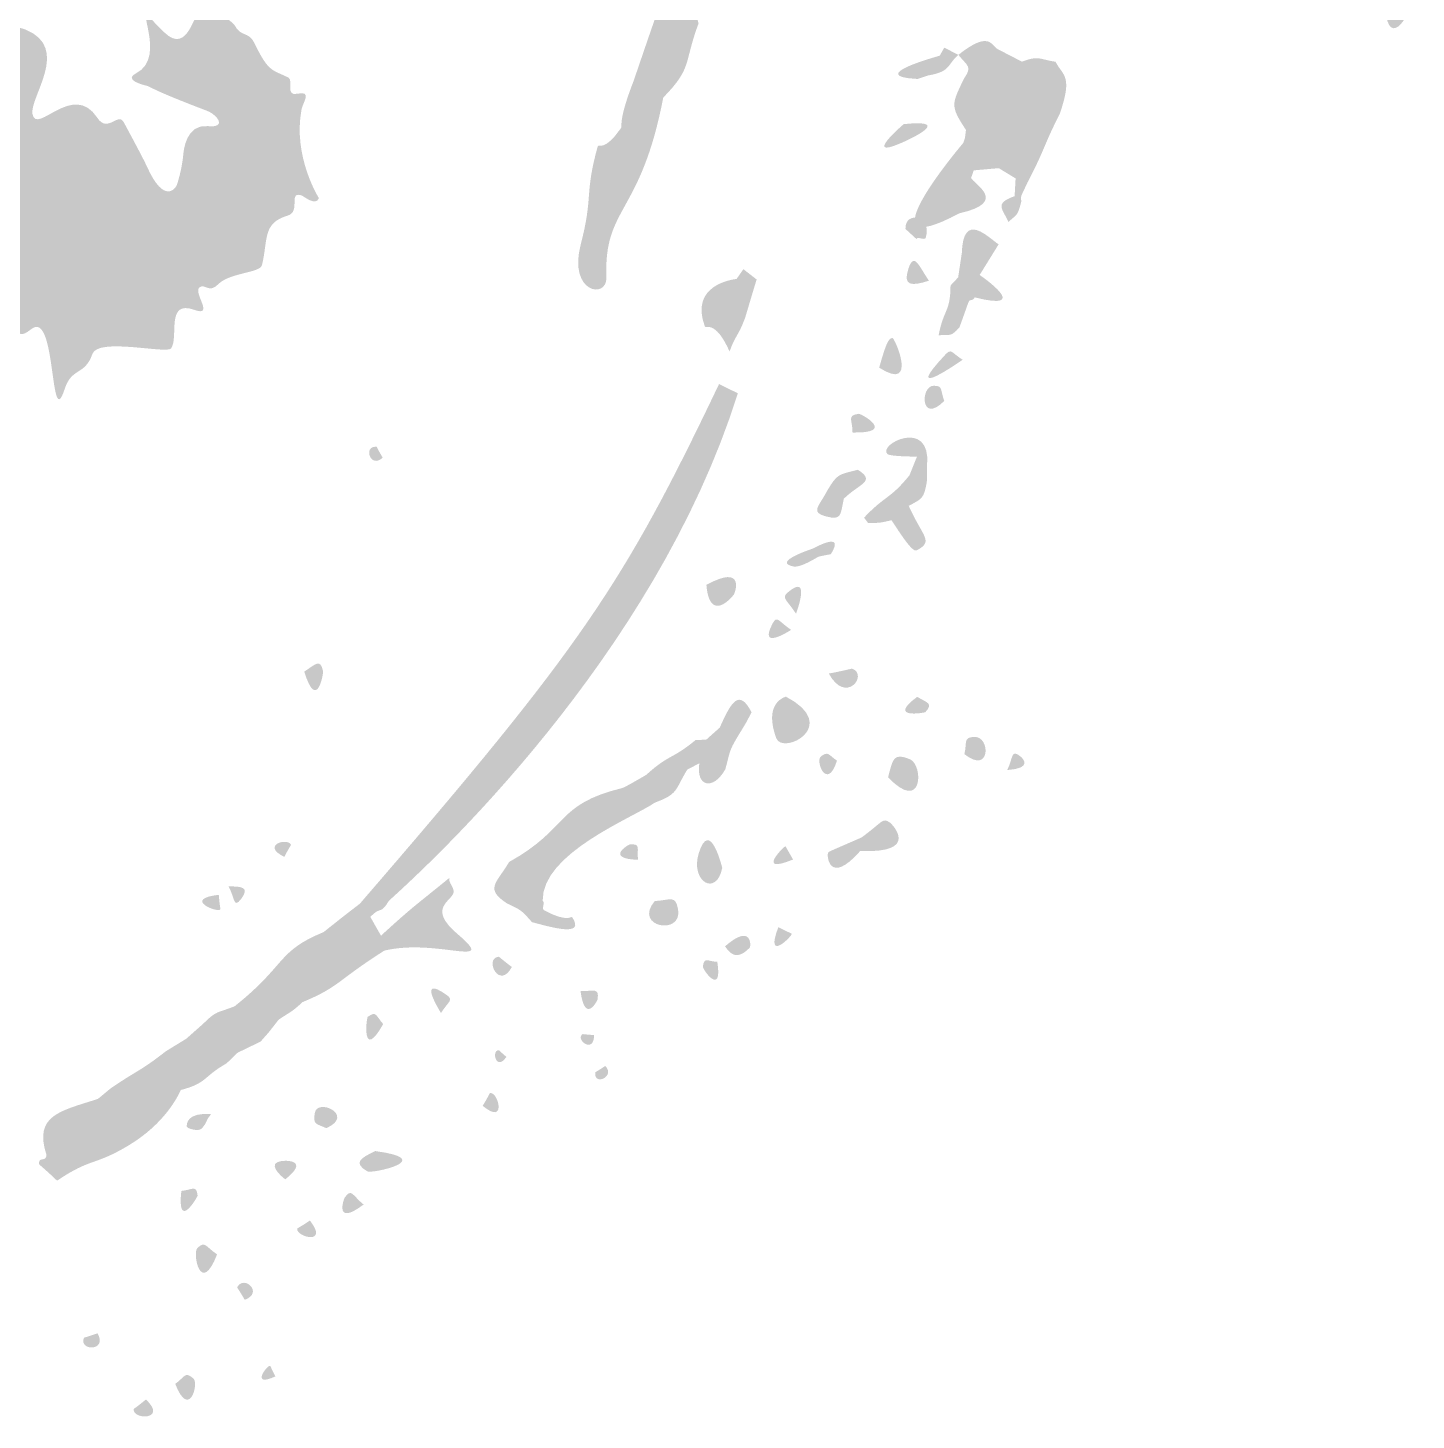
# Model space of a CAD drawing. Header units: millimetres. Extents: x 554 to 734, y 0 to 123.
# Drawn here: x 681.11 to 707.65, y 51.5 to 78.12 of the extents above; entities that cross this region are included whole.
import ezdxf

# ---------------------------------------------------------------- set-up
doc = ezdxf.new("R2010")
doc.units = ezdxf.units.MM

msp = doc.modelspace()

# ---------------------------------------------------------------- hatches: boundary and pattern name
at = {"true_color": 0x010101, "transparency": 33554687}
h = msp.add_hatch(color=18, dxfattribs=at)
edge = h.paths.add_edge_path(flags=0)
edge.add_spline(control_points=[(678.637, 77.736), (678.558, 77.811), (678.534, 77.83), (678.645, 77.75), (678.645, 77.75), (678.637, 77.736), (678.637, 77.736)], knot_values=[0, 0, 0, 0, 1, 1, 1, 2, 2, 2, 2], degree=3, periodic=1)
edge = h.paths.add_edge_path(flags=0)
edge.add_spline(control_points=[(678.87, 77.499), (678.874, 77.565), (678.868, 77.701), (678.85, 78.004), (678.841, 78.143), (677.568, 80.101), (677.584, 80.13), (677.681, 80.311), (678.025, 79.758), (678.176, 79.731), (678.696, 79.636), (676.843, 82.298), (676.7, 82.504), (676.144, 83.302), (676.961, 82.369), (677.502, 82.18), (677.702, 82.11), (678.028, 81.89), (678.036, 82.164), (678.049, 82.63), (678.277, 82.241), (678.779, 81.838), (678.961, 81.692), (679.007, 81.798), (679.2, 81.663), (679.544, 81.422), (679.61, 81.417), (679.909, 81.712), (680.21, 82.008), (680.234, 81.362), (680.43, 81.097), (680.697, 80.734), (681.245, 80.713), (681.322, 80.71), (681.798, 80.692), (681.778, 80.301), (681.999, 80.206), (682.263, 80.092), (682.151, 80.017), (682.144, 79.872), (682.139, 79.766), (682.585, 79.573), (682.171, 79.541), (681.921, 79.521), (682.012, 79.21), (681.763, 79.319), (681.381, 79.485), (681.329, 79.33), (680.986, 79.556), (680.678, 79.759), (680.903, 79.384), (680.911, 79.371), (680.911, 79.371), (680.989, 79.28), (680.989, 79.28), (680.978, 79.091), (680.935, 79.066), (681.081, 78.949), (681.095, 78.939), (681.516, 78.602), (681.078, 78.73), (680.795, 78.812), (680.6, 78.615), (680.556, 78.516), (680.43, 78.236), (681.019, 78.105), (681.066, 78.086), (681.95, 77.731), (681.137, 76.788), (681.204, 76.464), (681.288, 76.062), (681.979, 77.105), (682.442, 76.398), (682.642, 76.093), (682.838, 76.514), (682.947, 76.313), (682.983, 76.246), (683.32, 75.624), (683.39, 75.467), (683.725, 74.719), (683.945, 75.062), (683.963, 75.113), (683.978, 75.16), (684.06, 75.406), (684.088, 75.714), (684.093, 75.769), (684.138, 76.279), (684.553, 76.238), (684.931, 76.2), (684.732, 76.457), (684.538, 76.531), (683.45, 76.943), (683.47, 76.991), (683.372, 77.013), (683.348, 77.019), (682.923, 77.118), (683.185, 77.25), (683.815, 77.566), (683.066, 78.721), (683.547, 78.207), (683.607, 78.142), (683.709, 78.044), (683.723, 78.03), (684.19, 77.576), (684.298, 78.474), (684.459, 78.538), (684.556, 78.576), (685.04, 78.219), (685.062, 78.175), (685.184, 77.929), (685.331, 78.063), (685.449, 77.818), (685.713, 77.268), (685.783, 77.32), (686.092, 77.167), (686.198, 77.114), (686.031, 76.807), (686.261, 76.856), (686.56, 76.921), (686.371, 76.693), (686.346, 76.559), (686.174, 75.651), (686.678, 74.862), (686.678, 74.86), (686.615, 74.698), (686.383, 74.904), (686.336, 74.917), (686.088, 74.983), (686.337, 74.604), (686.081, 74.527), (685.594, 74.382), (685.71, 74.079), (685.589, 73.579), (685.553, 73.429), (684.971, 73.438), (684.753, 73.214), (684.574, 73.031), (684.493, 73.243), (684.392, 73.151), (684.275, 73.046), (684.688, 72.586), (684.297, 72.725), (683.74, 72.925), (684.007, 72.192), (683.851, 71.987), (683.769, 71.879), (682.458, 72.2), (682.349, 71.883), (682.204, 71.464), (681.955, 71.632), (681.819, 71.213), (681.53, 70.327), (681.667, 72.749), (681.18, 72.357), (680.794, 72.046), (680.981, 72.551), (680.686, 72.95), (680.321, 73.442), (680.649, 73.485), (680.726, 74.01), (680.803, 74.532), (680.175, 74.218), (680.156, 74.691), (680.152, 74.796), (680.114, 75.75), (679.785, 75.952), (679.543, 76.1), (679.593, 76.143), (679.431, 76.375), (679.208, 76.694), (679.205, 76.69), (679.127, 77.077), (679.1, 77.21), (678.987, 77.366), (678.87, 77.499)], knot_values=[0, 0, 0, 0, 1, 1, 1, 2, 2, 2, 3, 3, 3, 4, 4, 4, 5, 5, 5, 6, 6, 6, 7, 7, 7, 8, 8, 8, 9, 9, 9, 10, 10, 10, 11, 11, 11, 12, 12, 12, 13, 13, 13, 14, 14, 14, 15, 15, 15, 16, 16, 16, 17, 17, 17, 18, 18, 18, 19, 19, 19, 20, 20, 20, 21, 21, 21, 22, 22, 22, 23, 23, 23, 24, 24, 24, 25, 25, 25, 26, 26, 26, 27, 27, 27, 28, 28, 28, 29, 29, 29, 30, 30, 30, 31, 31, 31, 32, 32, 32, 33, 33, 33, 34, 34, 34, 35, 35, 35, 36, 36, 36, 37, 37, 37, 38, 38, 38, 39, 39, 39, 40, 40, 40, 41, 41, 41, 42, 42, 42, 43, 43, 43, 44, 44, 44, 45, 45, 45, 46, 46, 46, 47, 47, 47, 48, 48, 48, 49, 49, 49, 50, 50, 50, 51, 51, 51, 52, 52, 52, 53, 53, 53, 54, 54, 54, 55, 55, 55, 56, 56, 56, 57, 57, 57, 58, 58, 58, 58], degree=3, periodic=1)
edge = h.paths.add_edge_path(flags=0)
edge.add_spline(control_points=[(678.87, 77.499), (678.866, 77.446), (678.857, 77.437), (678.843, 77.422), (678.759, 77.331), (678.531, 77.234), (678.451, 77.274), (678.329, 77.334), (678.478, 77.523), (678.597, 77.668), (678.597, 77.668), (678.637, 77.736), (678.637, 77.736), (678.695, 77.681), (678.784, 77.596), (678.87, 77.499)], knot_values=[0, 0, 0, 0, 1, 1, 1, 2, 2, 2, 3, 3, 3, 4, 4, 4, 5, 5, 5, 5], degree=3, periodic=1)
at = {"true_color": 0x080808, "transparency": 33554687}
h = msp.add_hatch(color=18, dxfattribs=at)
edge = h.paths.add_edge_path(flags=0)
edge.add_spline(control_points=[(693.345, 78.898), (693.711, 78.585), (693.821, 78.68), (693.933, 78.2), (693.645, 77.43), (693.822, 77.36), (693.259, 76.784), (692.97, 76.939), (692.985, 76.924), (692.697, 77.115), (693.249, 78.737), (693.267, 78.768), (693.345, 78.898)], knot_values=[0, 0, 0, 0, 1, 1, 1, 2, 2, 2, 3, 3, 3, 4, 4, 4, 4], degree=3, periodic=1)
h = msp.add_hatch(color=18, dxfattribs=at)
edge = h.paths.add_edge_path(flags=0)
edge.add_spline(control_points=[(707.06, 78.519), (707.258, 78.718), (707.267, 78.838), (707.492, 78.644), (707.648, 78.509), (707.102, 77.591), (707.06, 78.519)], knot_values=[0, 0, 0, 0, 1, 1, 1, 2, 2, 2, 2], degree=3, periodic=1)
h = msp.add_hatch(color=18, dxfattribs=at)
edge = h.paths.add_edge_path(flags=0)
edge.add_spline(control_points=[(699.65, 77.71), (699.441, 77.3), (699.558, 77.097), (700.01, 77.26), (700.323, 76.51), (699.664, 76.482), (699.493, 76.338), (699.294, 76.812), (699.447, 76.919), (699.007, 77.149), (699.173, 77.38), (699.069, 77.388), (698.899, 77.6), (699.492, 78.071), (699.527, 77.784), (699.65, 77.71)], knot_values=[0, 0, 0, 0, 1, 1, 1, 2, 2, 2, 3, 3, 3, 4, 4, 4, 5, 5, 5, 5], degree=3, periodic=1)
h = msp.add_hatch(color=18, dxfattribs=at)
edge = h.paths.add_edge_path(flags=0)
edge.add_spline(control_points=[(698.63, 77.738), (698.63, 77.738), (698.899, 77.6), (698.899, 77.6), (698.674, 77.405), (698.764, 77.284), (698.317, 77.205), (698.317, 77.205), (698.541, 77.583), (698.541, 77.583), (698.541, 77.583), (698.63, 77.738), (698.63, 77.738)], knot_values=[0, 0, 0, 0, 1, 1, 1, 2, 2, 2, 3, 3, 3, 4, 4, 4, 4], degree=3, periodic=1)
h = msp.add_hatch(color=18, dxfattribs=at)
edge = h.paths.add_edge_path(flags=0)
edge.add_spline(control_points=[(698.541, 77.583), (698.541, 77.583), (698.317, 77.205), (698.317, 77.205), (698.113, 77.14), (698.13, 77.139), (698.113, 77.14), (697.105, 77.19), (698.493, 77.57), (698.541, 77.583)], knot_values=[0, 0, 0, 0, 1, 1, 1, 2, 2, 2, 3, 3, 3, 3], degree=3, periodic=1)
h = msp.add_hatch(color=18, dxfattribs=at)
edge = h.paths.add_edge_path(flags=0)
edge.add_spline(control_points=[(699.65, 77.71), (699.65, 77.71), (700.112, 77.471), (700.112, 77.471), (700.112, 77.471), (700.01, 77.26), (700.01, 77.26), (699.558, 77.097), (699.441, 77.3), (699.65, 77.71)], knot_values=[0, 0, 0, 0, 1, 1, 1, 2, 2, 2, 3, 3, 3, 3], degree=3, periodic=1)
h = msp.add_hatch(color=18, dxfattribs=at)
edge = h.paths.add_edge_path(flags=0)
edge.add_spline(control_points=[(700.112, 77.471), (700.443, 77.59), (700.425, 77.521), (700.757, 77.467), (700.89, 77.203), (701.094, 77.215), (700.838, 76.477), (700.505, 75.816), (700.565, 75.82), (700.219, 75.158), (700.219, 75.158), (699.993, 75.238), (699.993, 75.238), (699.993, 75.238), (699.671, 75.434), (699.671, 75.434), (699.755, 75.901), (699.599, 75.867), (699.493, 76.338), (699.664, 76.482), (700.323, 76.51), (700.01, 77.26), (700.01, 77.26), (700.112, 77.471), (700.112, 77.471)], knot_values=[0, 0, 0, 0, 1, 1, 1, 2, 2, 2, 3, 3, 3, 4, 4, 4, 5, 5, 5, 6, 6, 6, 7, 7, 7, 8, 8, 8, 8], degree=3, periodic=1)
h = msp.add_hatch(color=18, dxfattribs=at)
edge = h.paths.add_edge_path(flags=0)
edge.add_spline(control_points=[(692.697, 77.115), (692.985, 76.924), (692.97, 76.939), (693.259, 76.784), (692.826, 74.525), (692.122, 74.713), (692.172, 73.346), (692.188, 72.922), (691.438, 73.047), (691.681, 73.974), (691.926, 74.911), (691.748, 74.924), (692.007, 75.853), (692.019, 75.896), (692.14, 75.747), (692.447, 76.195), (692.49, 76.258), (692.377, 76.289), (692.697, 77.115)], knot_values=[0, 0, 0, 0, 1, 1, 1, 2, 2, 2, 3, 3, 3, 4, 4, 4, 5, 5, 5, 6, 6, 6, 6], degree=3, periodic=1)
h = msp.add_hatch(color=18, dxfattribs=at)
edge = h.paths.add_edge_path(flags=0)
edge.add_spline(control_points=[(699.007, 77.149), (699.447, 76.919), (699.294, 76.812), (699.493, 76.338), (699.599, 75.867), (699.755, 75.901), (699.671, 75.434), (699.671, 75.434), (699.193, 75.392), (699.193, 75.392), (699.263, 75.603), (699.189, 75.585), (698.995, 75.919), (698.995, 75.919), (699.026, 76.018), (699.026, 76.018), (699.026, 76.018), (699.044, 76.165), (699.044, 76.165), (698.735, 76.633), (698.773, 76.656), (699.007, 77.149)], knot_values=[0, 0, 0, 0, 1, 1, 1, 2, 2, 2, 3, 3, 3, 4, 4, 4, 5, 5, 5, 6, 6, 6, 7, 7, 7, 7], degree=3, periodic=1)
h = msp.add_hatch(color=18, dxfattribs=at)
edge = h.paths.add_edge_path(flags=0)
edge.add_spline(control_points=[(697.854, 76.276), (698.896, 76.386), (697.83, 75.925), (697.803, 75.914), (697.064, 75.594), (697.832, 76.257), (697.854, 76.276)], knot_values=[0, 0, 0, 0, 1, 1, 1, 2, 2, 2, 2], degree=3, periodic=1)
h = msp.add_hatch(color=18, dxfattribs=at)
edge = h.paths.add_edge_path(flags=0)
edge.add_spline(control_points=[(698.995, 75.919), (699.189, 75.585), (699.263, 75.603), (699.193, 75.392), (699.193, 75.392), (699.142, 75.246), (699.142, 75.246), (698.832, 74.996), (698.888, 74.972), (698.918, 74.571), (696.991, 73.545), (698.925, 75.837), (698.995, 75.919)], knot_values=[0, 0, 0, 0, 1, 1, 1, 2, 2, 2, 3, 3, 3, 4, 4, 4, 4], degree=3, periodic=1)
h = msp.add_hatch(color=18, dxfattribs=at)
edge = h.paths.add_edge_path(flags=0)
edge.add_spline(control_points=[(699.142, 75.246), (699.206, 75.123), (699.861, 74.781), (698.918, 74.571), (698.888, 74.972), (698.832, 74.996), (699.142, 75.246)], knot_values=[0, 0, 0, 0, 1, 1, 1, 2, 2, 2, 2], degree=3, periodic=1)
h = msp.add_hatch(color=18, dxfattribs=at)
edge = h.paths.add_edge_path(flags=0)
edge.add_spline(control_points=[(699.993, 75.238), (699.993, 75.238), (700.219, 75.158), (700.219, 75.158), (700.105, 74.913), (700.113, 74.933), (700.105, 74.913), (700.075, 74.831), (700.121, 74.837), (700.092, 74.757), (700.092, 74.757), (699.974, 74.898), (699.974, 74.898), (699.974, 74.898), (699.993, 75.238), (699.993, 75.238)], knot_values=[0, 0, 0, 0, 1, 1, 1, 2, 2, 2, 3, 3, 3, 4, 4, 4, 5, 5, 5, 5], degree=3, periodic=1)
h = msp.add_hatch(color=18, dxfattribs=at)
edge = h.paths.add_edge_path(flags=0)
edge.add_spline(control_points=[(699.974, 74.898), (699.974, 74.898), (700.092, 74.757), (700.092, 74.757), (700.03, 74.53), (700.026, 74.557), (699.854, 74.406), (699.765, 74.637), (699.558, 74.755), (699.974, 74.898)], knot_values=[0, 0, 0, 0, 1, 1, 1, 2, 2, 2, 3, 3, 3, 3], degree=3, periodic=1)
h = msp.add_hatch(color=18, dxfattribs=at)
edge = h.paths.add_edge_path(flags=0)
edge.add_spline(control_points=[(698.098, 74.079), (698.098, 74.079), (697.888, 74.272), (697.888, 74.272), (697.87, 74.618), (698.408, 74.544), (698.275, 74.102), (698.258, 74.045), (698.115, 74.137), (698.098, 74.079)], knot_values=[0, 0, 0, 0, 1, 1, 1, 2, 2, 2, 3, 3, 3, 3], degree=3, periodic=1)
h = msp.add_hatch(color=18, dxfattribs=at)
edge = h.paths.add_edge_path(flags=0)
edge.add_spline(control_points=[(699.668, 73.977), (699.668, 73.977), (699.306, 73.392), (699.306, 73.392), (699.306, 73.392), (698.895, 73.346), (698.895, 73.346), (698.895, 73.346), (698.965, 73.812), (698.965, 73.812), (698.989, 74.625), (699.47, 74.11), (699.668, 73.977)], knot_values=[0, 0, 0, 0, 1, 1, 1, 2, 2, 2, 3, 3, 3, 4, 4, 4, 4], degree=3, periodic=1)
h = msp.add_hatch(color=18, dxfattribs=at)
edge = h.paths.add_edge_path(flags=0)
edge.add_spline(control_points=[(698.337, 73.282), (698.006, 73.178), (697.834, 73.176), (697.943, 73.508), (698.053, 73.844), (698.142, 73.564), (698.337, 73.282)], knot_values=[0, 0, 0, 0, 1, 1, 1, 2, 2, 2, 2], degree=3, periodic=1)
h = msp.add_hatch(color=18, dxfattribs=at)
edge = h.paths.add_edge_path(flags=0)
edge.add_spline(control_points=[(695.043, 73.306), (694.835, 72.617), (694.84, 72.621), (694.819, 72.562), (694.693, 72.22), (694.647, 72.261), (694.526, 71.93), (694.252, 72.542), (694.071, 72.36), (694.053, 72.41), (693.76, 73.198), (694.574, 73.305), (694.661, 73.317), (694.661, 73.317), (694.79, 73.503), (694.79, 73.503), (694.79, 73.503), (695.043, 73.306), (695.043, 73.306)], knot_values=[0, 0, 0, 0, 1, 1, 1, 2, 2, 2, 3, 3, 3, 4, 4, 4, 5, 5, 5, 6, 6, 6, 6], degree=3, periodic=1)
h = msp.add_hatch(color=18, dxfattribs=at)
edge = h.paths.add_edge_path(flags=0)
edge.add_spline(control_points=[(698.895, 73.346), (698.895, 73.346), (699.306, 73.392), (699.306, 73.392), (699.335, 73.372), (700.341, 72.679), (699.21, 72.964), (699.173, 72.883), (699.125, 72.942), (699.095, 72.876), (699.078, 72.838), (699.082, 72.84), (698.92, 72.391), (698.92, 72.391), (698.523, 72.241), (698.523, 72.241), (698.612, 72.733), (698.747, 72.678), (698.749, 73.19), (698.749, 73.19), (698.895, 73.346), (698.895, 73.346)], knot_values=[0, 0, 0, 0, 1, 1, 1, 2, 2, 2, 3, 3, 3, 4, 4, 4, 5, 5, 5, 6, 6, 6, 7, 7, 7, 7], degree=3, periodic=1)
h = msp.add_hatch(color=18, dxfattribs=at)
edge = h.paths.add_edge_path(flags=0)
edge.add_spline(control_points=[(697.386, 71.619), (697.539, 72.185), (697.591, 72.185), (697.641, 72.185), (697.688, 72.184), (698.134, 71.143), (697.386, 71.619)], knot_values=[0, 0, 0, 0, 1, 1, 1, 2, 2, 2, 2], degree=3, periodic=1)
h = msp.add_hatch(color=18, dxfattribs=at)
edge = h.paths.add_edge_path(flags=0)
edge.add_spline(control_points=[(698.92, 72.391), (698.767, 72.221), (698.76, 72.245), (698.523, 72.241), (698.523, 72.241), (698.92, 72.391), (698.92, 72.391)], knot_values=[0, 0, 0, 0, 1, 1, 1, 2, 2, 2, 2], degree=3, periodic=1)
h = msp.add_hatch(color=18, dxfattribs=at)
edge = h.paths.add_edge_path(flags=0)
edge.add_spline(control_points=[(698.981, 71.771), (698.959, 71.755), (697.762, 70.923), (698.654, 71.874), (698.768, 71.994), (698.766, 71.907), (698.981, 71.771)], knot_values=[0, 0, 0, 0, 1, 1, 1, 2, 2, 2, 2], degree=3, periodic=1)
h = msp.add_hatch(color=18, dxfattribs=at)
edge = h.paths.add_edge_path(flags=0)
edge.add_spline(control_points=[(694.325, 71.307), (694.325, 71.307), (694.684, 71.13), (694.684, 71.13), (693.092, 66.056), (688.745, 62.093), (688.052, 61.461), (687.961, 61.378), (688, 61.373), (687.904, 61.279), (687.866, 61.241), (687.798, 61.245), (687.759, 61.208), (687.759, 61.208), (687.659, 61.122), (687.659, 61.122), (687.659, 61.122), (687.459, 61.371), (687.459, 61.371), (691.715, 66.299), (692.493, 67.466), (694.325, 71.307)], knot_values=[0, 0, 0, 0, 1, 1, 1, 2, 2, 2, 3, 3, 3, 4, 4, 4, 5, 5, 5, 6, 6, 6, 7, 7, 7, 7], degree=3, periodic=1)
h = msp.add_hatch(color=18, dxfattribs=at)
edge = h.paths.add_edge_path(flags=0)
edge.add_spline(control_points=[(698.629, 70.984), (698.17, 70.523), (698.17, 71.275), (698.427, 71.274), (698.61, 71.273), (698.546, 71.21), (698.629, 70.984)], knot_values=[0, 0, 0, 0, 1, 1, 1, 2, 2, 2, 2], degree=3, periodic=1)
h = msp.add_hatch(color=18, dxfattribs=at)
edge = h.paths.add_edge_path(flags=0)
edge.add_spline(control_points=[(696.876, 70.38), (696.879, 70.627), (696.757, 70.704), (696.997, 70.738), (697.035, 70.743), (697.734, 70.362), (696.876, 70.38)], knot_values=[0, 0, 0, 0, 1, 1, 1, 2, 2, 2, 2], degree=3, periodic=1)
h = msp.add_hatch(color=18, dxfattribs=at)
edge = h.paths.add_edge_path(flags=0)
edge.add_spline(control_points=[(698.108, 69.919), (698.063, 69.92), (697.594, 69.922), (697.543, 69.968), (697.345, 70.148), (698.379, 70.677), (698.302, 69.76), (698.302, 69.76), (698.108, 69.919), (698.108, 69.919)], knot_values=[0, 0, 0, 0, 1, 1, 1, 2, 2, 2, 3, 3, 3, 3], degree=3, periodic=1)
h = msp.add_hatch(color=18, dxfattribs=at)
edge = h.paths.add_edge_path(flags=0)
edge.add_spline(control_points=[(687.896, 69.9), (687.666, 69.679), (687.516, 70.124), (687.773, 70.108), (687.792, 70.107), (687.773, 70.108), (687.896, 69.9)], knot_values=[0, 0, 0, 0, 1, 1, 1, 2, 2, 2, 2], degree=3, periodic=1)
msp.add_hatch(color=18, dxfattribs=at).paths.add_polyline_path([(698.108, 69.919), (698.302, 69.76), (698.296, 69.433), (697.965, 69.563)], flags=0)
h = msp.add_hatch(color=18, dxfattribs=at)
edge = h.paths.add_edge_path(flags=0)
edge.add_spline(control_points=[(696.978, 69.668), (697.336, 69.441), (696.999, 69.403), (696.709, 69.113), (696.687, 69.131), (696.684, 69.115), (696.39, 69.264), (696.593, 69.607), (696.612, 69.571), (696.978, 69.668)], knot_values=[0, 0, 0, 0, 1, 1, 1, 2, 2, 2, 3, 3, 3, 3], degree=3, periodic=1)
h = msp.add_hatch(color=18, dxfattribs=at)
edge = h.paths.add_edge_path(flags=0)
edge.add_spline(control_points=[(697.965, 69.563), (697.965, 69.563), (698.296, 69.433), (698.296, 69.433), (698.235, 69.117), (698.219, 69.122), (697.95, 68.978), (697.95, 68.978), (697.622, 68.703), (697.622, 68.703), (697.395, 68.652), (697.418, 68.652), (697.174, 68.651), (697.174, 68.651), (697.096, 68.752), (697.096, 68.752), (697.51, 69.19), (697.584, 69.094), (697.965, 69.563)], knot_values=[0, 0, 0, 0, 1, 1, 1, 2, 2, 2, 3, 3, 3, 4, 4, 4, 5, 5, 5, 6, 6, 6, 6], degree=3, periodic=1)
h = msp.add_hatch(color=18, dxfattribs=at)
edge = h.paths.add_edge_path(flags=0)
edge.add_spline(control_points=[(696.39, 69.264), (696.684, 69.115), (696.687, 69.131), (696.709, 69.113), (696.645, 68.805), (696.667, 68.698), (696.379, 68.774), (696.06, 68.858), (696.233, 68.962), (696.39, 69.264)], knot_values=[0, 0, 0, 0, 1, 1, 1, 2, 2, 2, 3, 3, 3, 3], degree=3, periodic=1)
h = msp.add_hatch(color=18, dxfattribs=at)
edge = h.paths.add_edge_path(flags=0)
edge.add_spline(control_points=[(697.95, 68.978), (698.215, 68.386), (698.428, 68.31), (698.121, 68.137), (698.069, 68.107), (698.021, 68.081), (697.622, 68.703), (697.622, 68.703), (697.95, 68.978), (697.95, 68.978)], knot_values=[0, 0, 0, 0, 1, 1, 1, 2, 2, 2, 3, 3, 3, 3], degree=3, periodic=1)
h = msp.add_hatch(color=18, dxfattribs=at)
edge = h.paths.add_edge_path(flags=0)
edge.add_spline(control_points=[(696.129, 68.165), (696.153, 68.179), (696.738, 68.504), (696.466, 68.061), (696.455, 68.044), (696.466, 68.061), (696.227, 68.007), (696.227, 68.007), (696.129, 68.165), (696.129, 68.165)], knot_values=[0, 0, 0, 0, 1, 1, 1, 2, 2, 2, 3, 3, 3, 3], degree=3, periodic=1)
h = msp.add_hatch(color=18, dxfattribs=at)
edge = h.paths.add_edge_path(flags=0)
edge.add_spline(control_points=[(696.129, 68.165), (696.129, 68.165), (696.227, 68.007), (696.227, 68.007), (695.871, 67.794), (695.78, 67.813), (695.74, 67.821), (695.333, 67.903), (696.089, 68.152), (696.129, 68.165)], knot_values=[0, 0, 0, 0, 1, 1, 1, 2, 2, 2, 3, 3, 3, 3], degree=3, periodic=1)
h = msp.add_hatch(color=18, dxfattribs=at)
edge = h.paths.add_edge_path(flags=0)
edge.add_spline(control_points=[(694.084, 67.468), (694.837, 67.879), (694.632, 67.307), (694.603, 67.274), (694.311, 66.933), (694.115, 67.024), (694.084, 67.468)], knot_values=[0, 0, 0, 0, 1, 1, 1, 2, 2, 2, 2], degree=3, periodic=1)
h = msp.add_hatch(color=18, dxfattribs=at)
edge = h.paths.add_edge_path(flags=0)
edge.add_spline(control_points=[(695.796, 66.916), (695.614, 67.198), (695.504, 67.212), (695.648, 67.331), (696.086, 67.695), (695.808, 66.949), (695.796, 66.916)], knot_values=[0, 0, 0, 0, 1, 1, 1, 2, 2, 2, 2], degree=3, periodic=1)
h = msp.add_hatch(color=18, dxfattribs=at)
edge = h.paths.add_edge_path(flags=0)
edge.add_spline(control_points=[(695.702, 66.607), (695.677, 66.591), (695.069, 66.197), (695.347, 66.726), (695.435, 66.892), (695.455, 66.776), (695.702, 66.607)], knot_values=[0, 0, 0, 0, 1, 1, 1, 2, 2, 2, 2], degree=3, periodic=1)
h = msp.add_hatch(color=18, dxfattribs=at)
edge = h.paths.add_edge_path(flags=0)
edge.add_spline(control_points=[(686.397, 65.81), (686.611, 65.944), (686.704, 66.075), (686.758, 65.812), (686.764, 65.784), (686.642, 65.02), (686.397, 65.81)], knot_values=[0, 0, 0, 0, 1, 1, 1, 2, 2, 2, 2], degree=3, periodic=1)
h = msp.add_hatch(color=18, dxfattribs=at)
edge = h.paths.add_edge_path(flags=0)
edge.add_spline(control_points=[(696.423, 65.772), (696.849, 65.853), (696.849, 65.874), (696.883, 65.86), (697.172, 65.737), (696.748, 65.174), (696.423, 65.772)], knot_values=[0, 0, 0, 0, 1, 1, 1, 2, 2, 2, 2], degree=3, periodic=1)
h = msp.add_hatch(color=18, dxfattribs=at)
edge = h.paths.add_edge_path(flags=0)
edge.add_spline(control_points=[(694.338, 64.738), (694.552, 65.214), (694.703, 65.501), (694.946, 65.033), (694.82, 64.783), (694.828, 64.811), (694.676, 64.559), (694.657, 64.583), (694.643, 64.541), (694.338, 64.738)], knot_values=[0, 0, 0, 0, 1, 1, 1, 2, 2, 2, 3, 3, 3, 3], degree=3, periodic=1)
h = msp.add_hatch(color=18, dxfattribs=at)
edge = h.paths.add_edge_path(flags=0)
edge.add_spline(control_points=[(695.603, 65.331), (696.67, 64.772), (695.54, 64.204), (695.418, 64.537), (695.182, 65.184), (695.541, 65.309), (695.603, 65.331)], knot_values=[0, 0, 0, 0, 1, 1, 1, 2, 2, 2, 2], degree=3, periodic=1)
h = msp.add_hatch(color=18, dxfattribs=at)
edge = h.paths.add_edge_path(flags=0)
edge.add_spline(control_points=[(698.113, 65.327), (698.313, 65.206), (698.423, 65.205), (698.268, 65.034), (698.259, 65.024), (697.52, 64.893), (698.113, 65.327)], knot_values=[0, 0, 0, 0, 1, 1, 1, 2, 2, 2, 2], degree=3, periodic=1)
h = msp.add_hatch(color=18, dxfattribs=at)
edge = h.paths.add_edge_path(flags=0)
edge.add_spline(control_points=[(694.338, 64.738), (694.643, 64.541), (694.657, 64.583), (694.676, 64.559), (694.506, 64.274), (694.54, 64.28), (694.444, 63.94), (694.208, 64.082), (694.225, 64.097), (693.949, 64.057), (693.949, 64.057), (693.717, 63.935), (693.717, 63.935), (693.476, 63.538), (693.552, 63.474), (693.096, 63.303), (693.157, 63.626), (693.23, 63.678), (692.933, 63.835), (693.373, 64.235), (693.424, 64.126), (693.877, 64.501), (693.877, 64.501), (694.08, 64.508), (694.08, 64.508), (694.08, 64.508), (694.338, 64.738), (694.338, 64.738)], knot_values=[0, 0, 0, 0, 1, 1, 1, 2, 2, 2, 3, 3, 3, 4, 4, 4, 5, 5, 5, 6, 6, 6, 7, 7, 7, 8, 8, 8, 9, 9, 9, 9], degree=3, periodic=1)
h = msp.add_hatch(color=18, dxfattribs=at)
edge = h.paths.add_edge_path(flags=0)
edge.add_spline(control_points=[(699.014, 64.232), (699.07, 64.463), (698.985, 64.554), (699.21, 64.561), (699.513, 64.571), (699.52, 63.828), (699.014, 64.232)], knot_values=[0, 0, 0, 0, 1, 1, 1, 2, 2, 2, 2], degree=3, periodic=1)
h = msp.add_hatch(color=18, dxfattribs=at)
edge = h.paths.add_edge_path(flags=0)
edge.add_spline(control_points=[(696.579, 64.107), (696.393, 63.516), (696.155, 64.102), (696.274, 64.19), (696.42, 64.297), (696.422, 64.21), (696.579, 64.107)], knot_values=[0, 0, 0, 0, 1, 1, 1, 2, 2, 2, 2], degree=3, periodic=1)
h = msp.add_hatch(color=18, dxfattribs=at)
edge = h.paths.add_edge_path(flags=0)
edge.add_spline(control_points=[(697.555, 63.789), (697.648, 64.127), (697.646, 64.269), (697.974, 64.134), (698.233, 64.027), (698.228, 63.083), (697.555, 63.789)], knot_values=[0, 0, 0, 0, 1, 1, 1, 2, 2, 2, 2], degree=3, periodic=1)
h = msp.add_hatch(color=18, dxfattribs=at)
edge = h.paths.add_edge_path(flags=0)
edge.add_spline(control_points=[(699.832, 63.927), (699.947, 64.15), (699.9, 64.346), (700.091, 64.182), (700.113, 64.163), (700.347, 63.962), (699.832, 63.927)], knot_values=[0, 0, 0, 0, 1, 1, 1, 2, 2, 2, 2], degree=3, periodic=1)
h = msp.add_hatch(color=18, dxfattribs=at)
edge = h.paths.add_edge_path(flags=0)
edge.add_spline(control_points=[(693.949, 64.057), (694.225, 64.097), (694.208, 64.082), (694.444, 63.94), (694.205, 63.523), (693.879, 63.614), (693.949, 64.057)], knot_values=[0, 0, 0, 0, 1, 1, 1, 2, 2, 2, 2], degree=3, periodic=1)
h = msp.add_hatch(color=18, dxfattribs=at)
edge = h.paths.add_edge_path(flags=0)
edge.add_spline(control_points=[(692.933, 63.835), (693.23, 63.678), (693.157, 63.626), (693.096, 63.303), (692.676, 63.012), (690.935, 62.339), (690.954, 61.428), (690.891, 61.194), (690.897, 61.218), (690.749, 61.02), (690.541, 61.256), (690.551, 61.244), (690.271, 61.378), (689.846, 61.662), (690.064, 61.751), (690.313, 62.17), (691.473, 62.815), (691.189, 63.271), (692.478, 63.584), (692.524, 63.595), (692.897, 63.814), (692.933, 63.835)], knot_values=[0, 0, 0, 0, 1, 1, 1, 2, 2, 2, 3, 3, 3, 4, 4, 4, 5, 5, 5, 6, 6, 6, 7, 7, 7, 7], degree=3, periodic=1)
h = msp.add_hatch(color=18, dxfattribs=at)
edge = h.paths.add_edge_path(flags=0)
edge.add_spline(control_points=[(694.386, 62.055), (694.273, 61.494), (693.767, 61.8), (693.939, 62.343), (694.151, 63.009), (694.376, 62.097), (694.386, 62.055)], knot_values=[0, 0, 0, 0, 1, 1, 1, 2, 2, 2, 2], degree=3, periodic=1)
h = msp.add_hatch(color=18, dxfattribs=at)
edge = h.paths.add_edge_path(flags=0)
edge.add_spline(control_points=[(697.052, 62.64), (697.462, 62.942), (697.444, 63.02), (697.587, 62.926), (697.639, 62.891), (698.178, 62.33), (697.024, 62.38), (697.024, 62.38), (697.052, 62.64), (697.052, 62.64)], knot_values=[0, 0, 0, 0, 1, 1, 1, 2, 2, 2, 3, 3, 3, 3], degree=3, periodic=1)
h = msp.add_hatch(color=18, dxfattribs=at)
edge = h.paths.add_edge_path(flags=0)
edge.add_spline(control_points=[(686.016, 62.267), (685.565, 62.49), (686.069, 62.637), (686.14, 62.505), (686.15, 62.486), (686.14, 62.505), (686.016, 62.267)], knot_values=[0, 0, 0, 0, 1, 1, 1, 2, 2, 2, 2], degree=3, periodic=1)
h = msp.add_hatch(color=18, dxfattribs=at)
edge = h.paths.add_edge_path(flags=0)
edge.add_spline(control_points=[(697.052, 62.64), (697.052, 62.64), (697.024, 62.38), (697.024, 62.38), (696.422, 61.697), (696.379, 62.309), (696.41, 62.348), (696.432, 62.375), (696.416, 62.361), (697.052, 62.64)], knot_values=[0, 0, 0, 0, 1, 1, 1, 2, 2, 2, 3, 3, 3, 3], degree=3, periodic=1)
h = msp.add_hatch(color=18, dxfattribs=at)
edge = h.paths.add_edge_path(flags=0)
edge.add_spline(control_points=[(692.777, 62.211), (692.132, 62.235), (692.594, 62.503), (692.621, 62.505), (692.843, 62.523), (692.748, 62.426), (692.777, 62.211)], knot_values=[0, 0, 0, 0, 1, 1, 1, 2, 2, 2, 2], degree=3, periodic=1)
h = msp.add_hatch(color=18, dxfattribs=at)
edge = h.paths.add_edge_path(flags=0)
edge.add_spline(control_points=[(695.739, 62.217), (695.007, 61.916), (695.575, 62.478), (695.594, 62.471), (695.594, 62.471), (695.739, 62.217), (695.739, 62.217)], knot_values=[0, 0, 0, 0, 1, 1, 1, 2, 2, 2, 2], degree=3, periodic=1)
h = msp.add_hatch(color=18, dxfattribs=at)
edge = h.paths.add_edge_path(flags=0)
edge.add_spline(control_points=[(689.171, 61.866), (689.147, 61.771), (689.274, 61.678), (689.25, 61.583), (689.208, 61.413), (688.746, 61.288), (689.323, 60.796), (690.128, 60.11), (688.947, 60.719), (687.927, 60.475), (687.927, 60.475), (687.864, 60.761), (687.864, 60.761), (688.513, 61.354), (688.505, 61.321), (689.171, 61.866)], knot_values=[0, 0, 0, 0, 1, 1, 1, 2, 2, 2, 3, 3, 3, 4, 4, 4, 5, 5, 5, 5], degree=3, periodic=1)
h = msp.add_hatch(color=18, dxfattribs=at)
edge = h.paths.add_edge_path(flags=0)
edge.add_spline(control_points=[(684.764, 61.542), (684.787, 61.258), (684.804, 61.274), (684.787, 61.258), (684.729, 61.202), (684.069, 61.462), (684.764, 61.542)], knot_values=[0, 0, 0, 0, 1, 1, 1, 2, 2, 2, 2], degree=3, periodic=1)
h = msp.add_hatch(color=18, dxfattribs=at)
edge = h.paths.add_edge_path(flags=0)
edge.add_spline(control_points=[(684.952, 61.701), (685.209, 61.707), (685.358, 61.682), (685.192, 61.465), (685.043, 61.27), (685.075, 61.473), (684.952, 61.701)], knot_values=[0, 0, 0, 0, 1, 1, 1, 2, 2, 2, 2], degree=3, periodic=1)
h = msp.add_hatch(color=18, dxfattribs=at)
edge = h.paths.add_edge_path(flags=0)
edge.add_spline(control_points=[(693.095, 61.422), (693.397, 61.439), (693.49, 61.548), (693.542, 61.264), (693.634, 60.759), (692.674, 60.918), (693.095, 61.422)], knot_values=[0, 0, 0, 0, 1, 1, 1, 2, 2, 2, 2], degree=3, periodic=1)
h = msp.add_hatch(color=18, dxfattribs=at)
edge = h.paths.add_edge_path(flags=0)
edge.add_spline(control_points=[(687.459, 61.371), (687.459, 61.371), (687.659, 61.122), (687.659, 61.122), (687.659, 61.122), (687.864, 60.761), (687.864, 60.761), (687.864, 60.761), (687.927, 60.475), (687.927, 60.475), (687, 59.885), (687.08, 59.788), (686.365, 59.491), (686.375, 59.876), (686.361, 59.894), (686.674, 60.114), (687.258, 60.525), (686.771, 60.825), (686.769, 60.83), (687.125, 61.114), (687.105, 61.099), (687.459, 61.371)], knot_values=[0, 0, 0, 0, 1, 1, 1, 2, 2, 2, 3, 3, 3, 4, 4, 4, 5, 5, 5, 6, 6, 6, 7, 7, 7, 7], degree=3, periodic=1)
h = msp.add_hatch(color=18, dxfattribs=at)
edge = h.paths.add_edge_path(flags=0)
edge.add_spline(control_points=[(690.954, 61.428), (691.007, 61.399), (690.927, 61.276), (690.98, 61.247), (691.451, 60.995), (691.496, 61.148), (691.521, 61.11), (691.768, 60.735), (691.143, 60.914), (690.749, 61.02), (690.897, 61.218), (690.891, 61.194), (690.954, 61.428)], knot_values=[0, 0, 0, 0, 1, 1, 1, 2, 2, 2, 3, 3, 3, 4, 4, 4, 4], degree=3, periodic=1)
h = msp.add_hatch(color=18, dxfattribs=at)
edge = h.paths.add_edge_path(flags=0)
edge.add_spline(control_points=[(694.434, 60.552), (694.956, 61.014), (694.937, 60.559), (694.911, 60.531), (694.596, 60.203), (694.474, 60.55), (694.434, 60.552)], knot_values=[0, 0, 0, 0, 1, 1, 1, 2, 2, 2, 2], degree=3, periodic=1)
h = msp.add_hatch(color=18, dxfattribs=at)
edge = h.paths.add_edge_path(flags=0)
edge.add_spline(control_points=[(686.769, 60.83), (686.771, 60.825), (687.258, 60.525), (686.674, 60.114), (686.361, 59.894), (686.375, 59.876), (686.365, 59.491), (686.154, 59.297), (686.171, 59.329), (685.909, 59.156), (685.413, 59.044), (685.345, 58.988), (685.066, 59.41), (686.065, 60.205), (685.866, 60.46), (686.769, 60.83)], knot_values=[0, 0, 0, 0, 1, 1, 1, 2, 2, 2, 3, 3, 3, 4, 4, 4, 5, 5, 5, 5], degree=3, periodic=1)
h = msp.add_hatch(color=18, dxfattribs=at)
edge = h.paths.add_edge_path(flags=0)
edge.add_spline(control_points=[(695.458, 60.923), (695.712, 60.793), (695.704, 60.814), (695.712, 60.793), (695.725, 60.757), (695.191, 60.22), (695.458, 60.923)], knot_values=[0, 0, 0, 0, 1, 1, 1, 2, 2, 2, 2], degree=3, periodic=1)
h = msp.add_hatch(color=18, dxfattribs=at)
edge = h.paths.add_edge_path(flags=0)
edge.add_spline(control_points=[(690.365, 60.162), (690.125, 59.709), (689.832, 60.327), (690.107, 60.357), (690.132, 60.36), (690.107, 60.357), (690.365, 60.162)], knot_values=[0, 0, 0, 0, 1, 1, 1, 2, 2, 2, 2], degree=3, periodic=1)
h = msp.add_hatch(color=18, dxfattribs=at)
edge = h.paths.add_edge_path(flags=0)
edge.add_spline(control_points=[(694.292, 60.261), (694.399, 59.582), (694.005, 60.108), (694.016, 60.177), (694.047, 60.365), (694.107, 60.267), (694.292, 60.261)], knot_values=[0, 0, 0, 0, 1, 1, 1, 2, 2, 2, 2], degree=3, periodic=1)
h = msp.add_hatch(color=18, dxfattribs=at)
edge = h.paths.add_edge_path(flags=0)
edge.add_spline(control_points=[(689.011, 59.283), (688.996, 59.307), (688.537, 60.036), (689.116, 59.629), (689.261, 59.527), (689.157, 59.512), (689.011, 59.283)], knot_values=[0, 0, 0, 0, 1, 1, 1, 2, 2, 2, 2], degree=3, periodic=1)
h = msp.add_hatch(color=18, dxfattribs=at)
edge = h.paths.add_edge_path(flags=0)
edge.add_spline(control_points=[(691.678, 59.703), (691.933, 59.694), (692.038, 59.777), (692.003, 59.541), (691.999, 59.513), (691.759, 59.061), (691.678, 59.703)], knot_values=[0, 0, 0, 0, 1, 1, 1, 2, 2, 2, 2], degree=3, periodic=1)
h = msp.add_hatch(color=18, dxfattribs=at)
edge = h.paths.add_edge_path(flags=0)
edge.add_spline(control_points=[(685.066, 59.41), (685.345, 58.988), (685.413, 59.044), (685.909, 59.156), (685.909, 59.156), (685.72, 58.914), (685.72, 58.914), (685.72, 58.914), (685.563, 58.736), (685.563, 58.736), (685.563, 58.736), (685.125, 58.524), (685.125, 58.524), (684.765, 58.791), (684.822, 58.824), (684.463, 59.074), (684.732, 59.343), (684.737, 59.279), (685.066, 59.41)], knot_values=[0, 0, 0, 0, 1, 1, 1, 2, 2, 2, 3, 3, 3, 4, 4, 4, 5, 5, 5, 6, 6, 6, 6], degree=3, periodic=1)
h = msp.add_hatch(color=18, dxfattribs=at)
edge = h.paths.add_edge_path(flags=0)
edge.add_spline(control_points=[(687.906, 59.071), (687.495, 58.34), (687.581, 59.189), (687.613, 59.211), (687.779, 59.328), (687.765, 59.232), (687.906, 59.071)], knot_values=[0, 0, 0, 0, 1, 1, 1, 2, 2, 2, 2], degree=3, periodic=1)
h = msp.add_hatch(color=18, dxfattribs=at)
edge = h.paths.add_edge_path(flags=0)
edge.add_spline(control_points=[(684.463, 59.074), (684.822, 58.824), (684.765, 58.791), (685.125, 58.524), (685.125, 58.524), (684.911, 58.318), (684.911, 58.318), (684.455, 58.06), (684.549, 57.944), (684.038, 57.81), (683.555, 58.285), (683.38, 57.438), (683.239, 57.383), (683.186, 57.362), (683.076, 57.32), (682.698, 57.842), (683.235, 58.209), (683.248, 58.157), (683.752, 58.551), (684.147, 57.916), (684.142, 58.753), (684.142, 58.79), (684.142, 58.79), (684.463, 59.074), (684.463, 59.074)], knot_values=[0, 0, 0, 0, 1, 1, 1, 2, 2, 2, 3, 3, 3, 4, 4, 4, 5, 5, 5, 6, 6, 6, 7, 7, 7, 8, 8, 8, 8], degree=3, periodic=1)
h = msp.add_hatch(color=18, dxfattribs=at)
edge = h.paths.add_edge_path(flags=0)
edge.add_spline(control_points=[(691.936, 58.861), (691.938, 58.488), (691.576, 58.774), (691.711, 58.874), (691.726, 58.885), (691.711, 58.874), (691.936, 58.861)], knot_values=[0, 0, 0, 0, 1, 1, 1, 2, 2, 2, 2], degree=3, periodic=1)
h = msp.add_hatch(color=18, dxfattribs=at)
edge = h.paths.add_edge_path(flags=0)
edge.add_spline(control_points=[(684.142, 58.79), (684.142, 58.753), (684.147, 57.916), (683.752, 58.551), (683.752, 58.551), (684.142, 58.79), (684.142, 58.79)], knot_values=[0, 0, 0, 0, 1, 1, 1, 2, 2, 2, 2], degree=3, periodic=1)
h = msp.add_hatch(color=18, dxfattribs=at)
edge = h.paths.add_edge_path(flags=0)
edge.add_spline(control_points=[(690.261, 58.444), (690.068, 58.158), (689.969, 58.57), (690.112, 58.57), (690.128, 58.57), (690.112, 58.57), (690.261, 58.444)], knot_values=[0, 0, 0, 0, 1, 1, 1, 2, 2, 2, 2], degree=3, periodic=1)
h = msp.add_hatch(color=18, dxfattribs=at)
edge = h.paths.add_edge_path(flags=0)
edge.add_spline(control_points=[(682.698, 57.842), (683.076, 57.32), (683.186, 57.362), (683.239, 57.383), (683.38, 57.438), (683.555, 58.285), (684.038, 57.81), (683.989, 57.704), (683.744, 57.175), (683.042, 56.752), (682.386, 56.357), (682.327, 56.519), (681.673, 56.077), (681.352, 56.386), (681.327, 56.373), (681.327, 56.411), (681.327, 56.539), (681.47, 56.428), (681.47, 56.573), (681.47, 56.573), (681.717, 56.563), (681.717, 56.563), (682.212, 57.066), (682.542, 56.915), (682.454, 57.64), (682.454, 57.64), (682.698, 57.842), (682.698, 57.842)], knot_values=[0, 0, 0, 0, 1, 1, 1, 2, 2, 2, 3, 3, 3, 4, 4, 4, 5, 5, 5, 6, 6, 6, 7, 7, 7, 8, 8, 8, 9, 9, 9, 9], degree=3, periodic=1)
h = msp.add_hatch(color=18, dxfattribs=at)
edge = h.paths.add_edge_path(flags=0)
edge.add_spline(control_points=[(692.149, 58.27), (692.354, 58.075), (691.935, 57.877), (691.959, 58.141), (691.96, 58.159), (691.959, 58.141), (692.149, 58.27)], knot_values=[0, 0, 0, 0, 1, 1, 1, 2, 2, 2, 2], degree=3, periodic=1)
h = msp.add_hatch(color=18, dxfattribs=at)
edge = h.paths.add_edge_path(flags=0)
edge.add_spline(control_points=[(682.454, 57.64), (682.542, 56.915), (682.212, 57.066), (681.717, 56.563), (681.717, 56.563), (681.47, 56.573), (681.47, 56.573), (681.224, 57.331), (681.738, 57.409), (682.454, 57.64)], knot_values=[0, 0, 0, 0, 1, 1, 1, 2, 2, 2, 3, 3, 3, 3], degree=3, periodic=1)
h = msp.add_hatch(color=18, dxfattribs=at)
edge = h.paths.add_edge_path(flags=0)
edge.add_spline(control_points=[(686.819, 57.081), (686.627, 57.172), (686.564, 57.135), (686.598, 57.368), (686.642, 57.669), (687.38, 57.329), (686.819, 57.081)], knot_values=[0, 0, 0, 0, 1, 1, 1, 2, 2, 2, 2], degree=3, periodic=1)
h = msp.add_hatch(color=18, dxfattribs=at)
edge = h.paths.add_edge_path(flags=0)
edge.add_spline(control_points=[(689.808, 57.508), (689.957, 57.754), (689.934, 57.754), (689.957, 57.754), (690.113, 57.757), (690.265, 57.128), (689.808, 57.508)], knot_values=[0, 0, 0, 0, 1, 1, 1, 2, 2, 2, 2], degree=3, periodic=1)
h = msp.add_hatch(color=18, dxfattribs=at)
edge = h.paths.add_edge_path(flags=0)
edge.add_spline(control_points=[(684.622, 57.348), (684.501, 57.228), (684.56, 57.203), (684.434, 57.071), (684.379, 57.013), (684.153, 57.071), (684.152, 57.113), (684.151, 57.155), (684.146, 57.389), (684.622, 57.348)], knot_values=[0, 0, 0, 0, 1, 1, 1, 2, 2, 2, 3, 3, 3, 3], degree=3, periodic=1)
h = msp.add_hatch(color=18, dxfattribs=at)
edge = h.paths.add_edge_path(flags=0)
edge.add_spline(control_points=[(686.034, 56.102), (685.793, 56.291), (685.741, 56.453), (686.032, 56.457), (686.06, 56.458), (686.494, 56.464), (686.034, 56.102)], knot_values=[0, 0, 0, 0, 1, 1, 1, 2, 2, 2, 2], degree=3, periodic=1)
h = msp.add_hatch(color=18, dxfattribs=at)
edge = h.paths.add_edge_path(flags=0)
edge.add_spline(control_points=[(687.754, 56.643), (688.968, 56.482), (687.685, 56.206), (687.604, 56.254), (687.321, 56.421), (687.475, 56.509), (687.754, 56.643)], knot_values=[0, 0, 0, 0, 1, 1, 1, 2, 2, 2, 2], degree=3, periodic=1)
h = msp.add_hatch(color=18, dxfattribs=at)
edge = h.paths.add_edge_path(flags=0)
edge.add_spline(control_points=[(684.048, 55.881), (684.257, 55.899), (684.337, 56.009), (684.359, 55.791), (684.36, 55.771), (683.963, 55.086), (684.048, 55.881)], knot_values=[0, 0, 0, 0, 1, 1, 1, 2, 2, 2, 2], degree=3, periodic=1)
h = msp.add_hatch(color=18, dxfattribs=at)
edge = h.paths.add_edge_path(flags=0)
edge.add_spline(control_points=[(687.532, 55.621), (686.962, 55.191), (687.153, 55.727), (687.17, 55.752), (687.3, 55.946), (687.321, 55.79), (687.532, 55.621)], knot_values=[0, 0, 0, 0, 1, 1, 1, 2, 2, 2, 2], degree=3, periodic=1)
h = msp.add_hatch(color=18, dxfattribs=at)
edge = h.paths.add_edge_path(flags=0)
edge.add_spline(control_points=[(686.506, 55.315), (686.873, 54.84), (686.261, 54.998), (686.262, 55.151), (686.262, 55.175), (686.262, 55.151), (686.506, 55.315)], knot_values=[0, 0, 0, 0, 1, 1, 1, 2, 2, 2, 2], degree=3, periodic=1)
h = msp.add_hatch(color=18, dxfattribs=at)
edge = h.paths.add_edge_path(flags=0)
edge.add_spline(control_points=[(684.732, 54.668), (684.415, 53.853), (684.256, 54.696), (684.355, 54.789), (684.506, 54.932), (684.503, 54.821), (684.732, 54.668)], knot_values=[0, 0, 0, 0, 1, 1, 1, 2, 2, 2, 2], degree=3, periodic=1)
h = msp.add_hatch(color=18, dxfattribs=at)
edge = h.paths.add_edge_path(flags=0)
edge.add_spline(control_points=[(685.26, 53.799), (685.119, 54.044), (685.109, 54.024), (685.119, 54.044), (685.246, 54.281), (685.629, 53.935), (685.26, 53.799)], knot_values=[0, 0, 0, 0, 1, 1, 1, 2, 2, 2, 2], degree=3, periodic=1)
h = msp.add_hatch(color=18, dxfattribs=at)
edge = h.paths.add_edge_path(flags=0)
edge.add_spline(control_points=[(682.448, 53.158), (682.644, 52.804), (682.077, 52.822), (682.188, 53.074), (682.188, 53.074), (682.448, 53.158), (682.448, 53.158)], knot_values=[0, 0, 0, 0, 1, 1, 1, 2, 2, 2, 2], degree=3, periodic=1)
h = msp.add_hatch(color=18, dxfattribs=at)
edge = h.paths.add_edge_path(flags=0)
edge.add_spline(control_points=[(683.932, 52.192), (684.118, 52.325), (684.113, 52.439), (684.279, 52.295), (684.388, 52.201), (684.2, 51.499), (683.932, 52.192)], knot_values=[0, 0, 0, 0, 1, 1, 1, 2, 2, 2, 2], degree=3, periodic=1)
h = msp.add_hatch(color=18, dxfattribs=at)
edge = h.paths.add_edge_path(flags=0)
edge.add_spline(control_points=[(685.846, 52.335), (685.366, 52.116), (685.679, 52.544), (685.741, 52.536), (685.759, 52.534), (685.741, 52.536), (685.846, 52.335)], knot_values=[0, 0, 0, 0, 1, 1, 1, 2, 2, 2, 2], degree=3, periodic=1)
h = msp.add_hatch(color=18, dxfattribs=at)
edge = h.paths.add_edge_path(flags=0)
edge.add_spline(control_points=[(683.372, 51.894), (683.784, 51.504), (683.139, 51.5), (683.136, 51.699), (683.136, 51.723), (683.136, 51.699), (683.372, 51.894)], knot_values=[0, 0, 0, 0, 1, 1, 1, 2, 2, 2, 2], degree=3, periodic=1)

doc.saveas('drawing.dxf')
